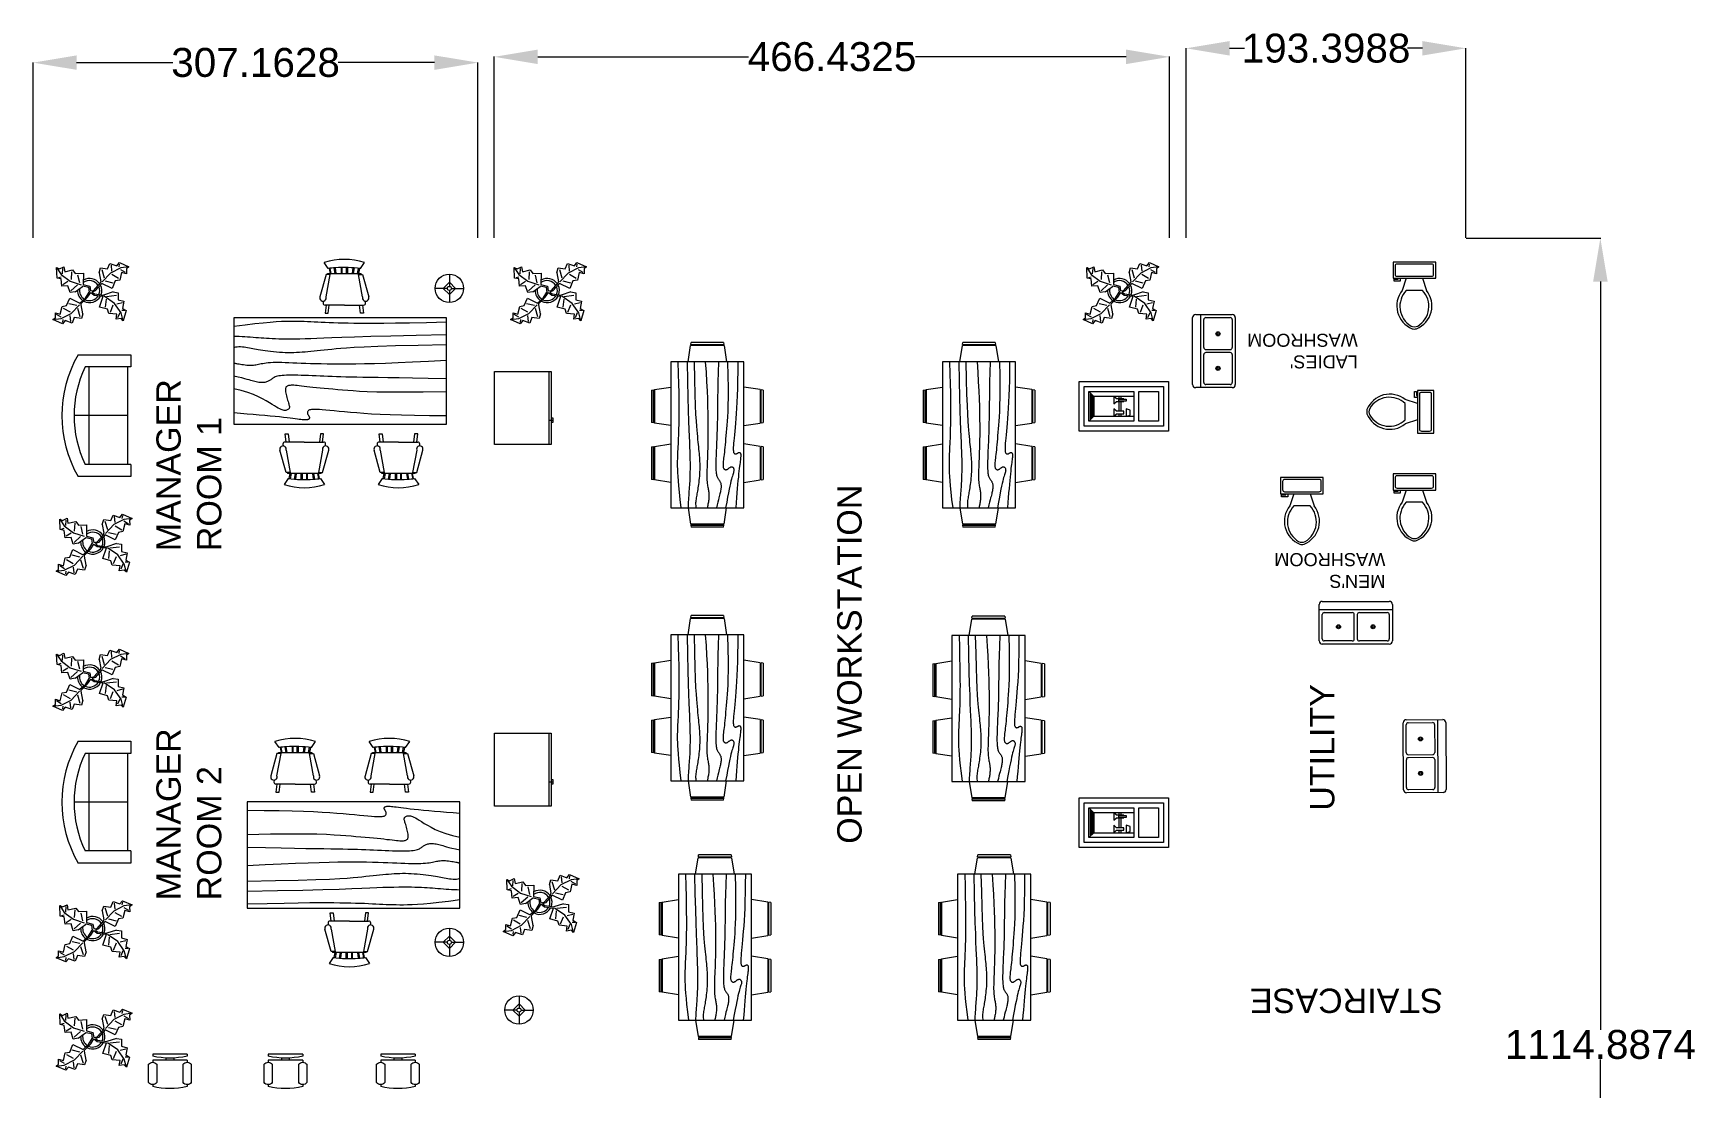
# Model space of a CAD drawing. Header units: inches. Extents: x 491 to 1638, y 41 to 2162.
# Drawn here: x 491 to 1638, y 725 to 1455 of the extents above; entities that cross this region are included whole.
import ezdxf

# ---------------------------------------------------------------- set-up
doc = ezdxf.new("R2010")
doc.units = ezdxf.units.IN
doc.header["$MEASUREMENT"] = 0
doc.layers.add('A', color=90, linetype='Continuous', lineweight=13)
doc.layers.add('Block', color=11, linetype='Continuous')
doc.layers.add('BOM', color=7, linetype='Continuous', plot=False)
doc.styles.get("Standard").update_dxf_attribs({"font": 'arial.ttf'})
doc.dimstyles.get("Standard").update_dxf_attribs({"dimtxt": 0.18, "dimasz": 30, "dimexe": 0.18, "dimexo": 0.0625, "dimgap": 0.09, "dimtad": 0, "dimtih": 1, "dimtoh": 1, "dimdec": 4, "dimzin": 0, "dimdsep": 46, "dimtxsty": 'Standard', "dimcen": 0.09, "dimadec": 0, "dimazin": 2, "dimtfac": 1, "dimtdec": 4, "dimtofl": 0, "dimtmove": 0, "dimatfit": 3, "dimfxl": 1, "dimtolj": 1, "dimtzin": 0, "dimarcsym": 0})

# ---------------------------------------------------------------- blocks, each defined once
blk = doc.blocks.new('Chair - Desk')
at = {"linetype": 'Continuous'}
for p, q in [((-8.5, 0), (-8.5, -1)), ((-8.5, 0), (8.5, 0)), ((8.5, 0), (8.5, -1)), ((-10.5, -5), (-10.5, -14)), ((-8.5, -3), (-8.5, -4)), ((-8.5, -3), (8.5, -3)), ((-6.5, -14), (-6.5, -5)), ((-2, -3), (-2, -1.9355)), ((2, -1.9576), (2, -3)), ((6.5, -5), (6.5, -14)), ((8.5, -3), (8.5, -4)), ((10.5, -14), (10.5, -5)), ((-8.5, -15), (-8.5, -16)), ((8.5, -15), (8.5, -16))]:
    blk.add_line(p, q, dxfattribs=at)
for centre, radius, start, end in [((-8.5, -6.5), 2.5, 36.8699, 143.1301), ((0, 34.625), 36.625, 256.5803, 283.4197), ((8.5, -6.5), 2.5, 36.8699, 143.1301), ((-8.5, -12.5), 2.5, 216.8699, 323.1301), ((0, 19.625), 36.625, 256.5803, 283.4197), ((8.5, -12.5), 2.5, 216.8699, 323.1301)]:
    blk.add_arc(centre, radius, start, end, dxfattribs=at)
blk = doc.blocks.new('Plant - Rubber or Philodendron')
at = {"linetype": 'Continuous'}
for p, q in [((-16.2005, 11.4774), (-13.9899, 8.1064)), ((-16.2005, 11.4774), (-14.8639, 10.7964)), ((-16.0159, 6.3329), (-16.2005, 11.4774)), ((-14.8639, 10.7964), (-12.6195, 11.8975)), ((-13.3174, 8.325), (-13.0735, 11.0065)), ((-12.6195, 11.8975), (-12.1909, 9.4345)), ((-12.1909, 9.4345), (-8.3829, 10.3)), ((-8.8369, 9.409), (-9.0894, 5.6095)), ((-8.3829, 10.3), (-7.0549, 8.501)), ((-7.0549, 8.501), (-3.0284, 8.6941)), ((-3.0284, 8.6941), (-3.0709, 3.1041)), ((4.6914, 8.8812), (5.3859, 11.2828)), ((4.6914, 8.8812), (5.5014, 4.4831)), ((5.3859, 11.2828), (8.8871, 10.7908)), ((5.9878, 10.4842), (7.1971, 6.3869)), ((10.3916, 8.7942), (6.2847, 4.4028)), ((8.8871, 10.7908), (9.9809, 13.4933)), ((9.9809, 13.4933), (13.3837, 12.301)), ((15.3859, 11.3055), (10.3916, 8.7942)), ((10.5828, 12.6946), (10.8893, 9.7953)), ((13.3837, 12.301), (14.68, 13.9039)), ((14.5816, 13.2037), (14.3848, 11.8033)), ((14.68, 13.9039), (19.3848, 11.8146)), ((15.7909, 9.1065), (14.8995, 5.3044)), ((15.2875, 10.6053), (17.5907, 9.2105)), ((19.3848, 11.8146), (15.3859, 11.3055)), ((18.1925, 8.4119), (15.7909, 9.1065)), ((19.3848, 11.8146), (18.1868, 10.9119)), ((18.1868, 10.9119), (18.1925, 8.4119)), ((-14.0069, 5.8704), (-16.0159, 6.3329)), ((-15.3434, 6.5514), (-13.9984, 6.9884)), ((-13.5868, 2.2894), (-14.0069, 5.8704)), ((-13.9899, 8.1064), (-9.5434, 4.7185)), ((-10.6784, 2.491), (-13.5868, 2.2894)), ((-13.1329, 3.1804), (-10.6614, 4.727)), ((-9.5858, -0.8715), (-10.6784, 2.491)), ((-9.5434, 4.7185), (-4.1917, 2.9888)), ((-9.1318, 0.0195), (-5.9793, 2.9025)), ((-7.1228, -0.443), (-3.5248, 2.2131)), ((-4.8529, 4.012), (-5.7184, 7.82)), ((-3.5248, 2.2131), (-3.3011, 2.4355)), ((-3.3011, 2.4355), (-0.5306, 1.7947)), ((-3.0709, 3.1041), (0.0797, 2.3163)), ((-0.5306, 1.7947), (-0.2255, -0.5527)), ((-0.5306, 1.7947), (-0.5306, 1.7947)), ((0.0797, 2.3163), (0.4866, -0.031)), ((0.4866, -0.031), (2.1141, 0.2298)), ((2.1141, 0.2298), (5.4346, 3.9146)), ((6.1032, 3.6844), (2.8262, -0.031)), ((5.4346, 3.9146), (5.5014, 4.4831)), ((11.1089, 1.1958), (6.1032, 3.6844)), ((7.7005, 4.8881), (11.5025, 3.9967)), ((14.2977, 6.1031), (10.9934, 7.9956)), ((12.7005, 4.8994), (11.1089, 1.1958)), ((14.8995, 5.3044), (12.7005, 4.8994)), ((-14.4141, -11.4699), (-13.5228, -7.6679)), ((-13.5228, -7.6679), (-11.3237, -7.2629)), ((-11.3237, -7.2629), (-9.7321, -3.5593)), ((-6.3237, -7.2516), (-10.1257, -6.3602)), ((-9.7321, -3.5593), (-4.7264, -6.0479)), ((-7.1228, -0.443), (-9.5858, -0.8715)), ((-9.0148, -11.1577), (-4.9047, -6.8122)), ((-2.019, -3.6148), (-4.7264, -6.0479)), ((-4.1246, -6.8466), (-4.0579, -6.2781)), ((-3.3146, -11.2447), (-4.1246, -6.8466)), ((-4.0579, -6.2781), (-0.9375, -3.1608)), ((-2.019, -3.6148), (-0.2255, -0.5527)), ((-0.9375, -3.1608), (0.5883, -0.8135)), ((0.5883, -0.8135), (2.2447, -2.0916)), ((2.8262, -0.031), (1.3003, -0.5527)), ((1.3003, -0.5527), (2.4193, -1.4655)), ((2.2447, -2.0916), (6.7108, -2.6626)), ((2.4193, -1.4655), (6.895, -2.1175)), ((4.943, -7.9659), (6.7108, -2.6626)), ((8.8321, -9.0266), (4.943, -7.9659)), ((11.6605, -0.5413), (6.895, -2.1175)), ((12.3677, -6.1981), (7.219, -2.6772)), ((8.125, -4.0768), (7.7715, -7.9659)), ((8.3544, -2.7453), (13.1973, -2.1704)), ((10.2463, -10.4408), (11.6605, -6.9053)), ((11.6605, -0.5413), (14.1354, -0.8948)), ((15.5496, -10.7943), (12.3677, -6.1981)), ((16.2567, -5.8446), (13.4283, -6.5517)), ((14.1354, -0.8948), (14.1354, -4.4304)), ((14.1354, -4.4304), (16.9638, -5.1375)), ((16.9638, -5.1375), (16.2567, -8.673)), ((-18.008, -14.1781), (-16.8101, -13.2754)), ((-18.008, -14.1781), (-14.0091, -13.669)), ((-13.3032, -16.2674), (-18.008, -14.1781)), ((-16.8157, -10.7754), (-14.4141, -11.4699)), ((-16.8101, -13.2754), (-16.8157, -10.7754)), ((-13.9107, -12.9688), (-16.2139, -11.574)), ((-14.0091, -13.669), (-9.0148, -11.1577)), ((-12.0069, -14.6645), (-13.3032, -16.2674)), ((-13.2048, -15.5672), (-13.008, -14.1668)), ((-12.921, -8.4665), (-9.6166, -10.359)), ((-8.6042, -15.8568), (-12.0069, -14.6645)), ((-9.206, -15.0581), (-9.5126, -12.1588)), ((-7.5103, -13.1543), (-8.6042, -15.8568)), ((-4.0092, -13.6463), (-7.5103, -13.1543)), ((-4.611, -12.8477), (-5.8203, -8.7504)), ((-3.3146, -11.2447), (-4.0092, -13.6463)), ((9.5392, -11.1479), (8.8321, -9.0266)), ((13.4283, -11.5015), (9.5392, -11.1479)), ((13.0748, -13.9763), (13.4283, -11.5015)), ((15.5496, -13.6228), (13.0748, -13.9763)), ((14.8425, -10.7943), (13.7819, -13.2692)), ((16.6103, -14.6834), (15.5496, -10.7943)), ((16.6103, -14.6834), (15.5496, -13.6228)), ((17.3174, -9.7337), (15.9032, -9.7337)), ((16.2567, -8.673), (18.0245, -9.7337)), ((18.0245, -9.7337), (16.6103, -14.6834))]:
    blk.add_line(p, q, dxfattribs=at)
for centre, radius, start, end in [((0.0308, 0.1664), 6, 178.6147, 235.1169), ((0.0308, 0.1664), 5, 168.1647, 238.6725), ((0, 0), 6.1275, 34.37569, 120.1028), ((-0.0601, -0.2075), 5.2461, 33.82192, 124.9414), ((-0.2664, 0.1682), 5.2775, 338.4094, 20.03007), ((-0.098, 0.1364), 6.1288, 341.2017, 26.09184), ((-0.0234, 0.3825), 6.1492, 242.5812, 331.2714), ((-0.1102, 0.4886), 5.2883, 247.3711, 327.472)]:
    blk.add_arc(centre, radius, start, end, dxfattribs=at)
blk = doc.blocks.new('Lamp - Table')
at = {"linetype": 'Continuous'}
for p, q in [((-1, 0), (-7, 0)), ((0, 3), (-3, 0)), ((-3, 0), (0, -3)), ((0, 7), (0, 1)), ((3, 0), (0, 3)), ((0, -3), (3, 0)), ((1, 0), (7, 0)), ((0, -1), (0, -7))]:
    blk.add_line(p, q, dxfattribs=at)
for radius in [7, 1]:
    blk.add_circle((0, 0), radius, dxfattribs=at)
blk = doc.blocks.new('Table - Rectangular Woodgrain 60 x 30 in.')
at = {"linetype": 'Continuous'}
for p, q in [((0, 0), (0, -30)), ((60, 0), (0, 0)), ((60, -30), (60, 0)), ((0, -30), (60, -30))]:
    blk.add_line(p, q, dxfattribs=at)
for points in [[(0, -2.4), (4.8155, -2.418), (9.0302, -2.4688), (12.709, -2.5477), (15.9167, -2.65), (18.7181, -2.7711), (21.1781, -2.9063), (23.3616, -3.0508), (25.3333, -3.2), (27.1477, -3.3495), (28.8172, -3.4958), (30.3437, -3.636), (31.7291, -3.7667), (32.9756, -3.8849), (34.0849, -3.9875), (35.059, -4.0714), (35.9, -4.1334), (36.6114, -4.1711), (37.2041, -4.1854), (37.6906, -4.1779), (38.0833, -4.15), (38.3948, -4.1034), (38.6375, -4.0396), (38.8239, -3.9602), (38.9666, -3.8667), (39.0764, -3.7608), (39.1573, -3.6448), (39.2116, -3.521), (39.2416, -3.3917), (39.2498, -3.2593), (39.2385, -3.1261), (39.21, -2.9944), (39.1666, -2.8667), (39.111, -2.7447), (39.0468, -2.6281), (38.978, -2.5163), (38.9083, -2.4083), (38.8418, -2.3035), (38.7823, -2.201), (38.7337, -2.1001), (38.7, -2), (38.6844, -1.9003), (38.6875, -1.8021), (38.7094, -1.707), (38.75, -1.6167), (38.8094, -1.5326), (38.8875, -1.4563), (38.9844, -1.3893), (39.1, -1.3333), (39.2351, -1.2896), (39.3937, -1.2583), (39.5804, -1.2396), (39.8, -1.2333), (40.057, -1.2396), (40.3562, -1.2583), (40.7023, -1.2896), (41.1, -1.3333), (41.5547, -1.3895), (42.0755, -1.4573), (42.6721, -1.5361), (43.3542, -1.625), (44.1316, -1.7233), (45.014, -1.8302), (46.0114, -1.9449), (47.1333, -2.0667), (48.3862, -2.1947), (49.7625, -2.3281), (51.2513, -2.4663), (52.8416, -2.6083), (54.5226, -2.7535), (56.2833, -2.9011), (58.1127, -3.0501), (60, -3.2)], [(0, -9.2), (6.5759, -9.0858), (11.9385, -9.0365), (16.2527, -9.0418), (19.6833, -9.0917), (22.3952, -9.1759), (24.5531, -9.2844), (26.322, -9.4069), (27.8666, -9.5333), (29.3241, -9.6553), (30.7203, -9.7719), (32.0532, -9.8837), (33.3208, -9.9917), (34.5213, -10.0965), (35.6526, -10.199), (36.7128, -10.2999), (37.7, -10.4), (38.6129, -10.4996), (39.4531, -10.5969), (40.223, -10.6895), (40.925, -10.775), (41.5613, -10.8512), (42.1344, -10.9156), (42.6465, -10.966), (43.1, -11), (43.4976, -11.0158), (43.8437, -11.0136), (44.143, -10.9942), (44.4, -10.9583), (44.6195, -10.9069), (44.8062, -10.8406), (44.9648, -10.7603), (45.1, -10.6667), (45.2155, -10.5598), (45.3114, -10.4365), (45.3871, -10.2929), (45.4416, -10.125), (45.4743, -9.929), (45.4844, -9.7011), (45.4709, -9.4371), (45.4333, -9.1333), (45.3716, -8.7883), (45.2896, -8.4104), (45.1919, -8.0107), (45.0833, -7.6), (44.9685, -7.1893), (44.8521, -6.7896), (44.7388, -6.4117), (44.6333, -6.0667), (44.54, -5.7628), (44.4614, -5.4979), (44.4001, -5.2675), (44.3583, -5.0667), (44.3384, -4.8909), (44.3427, -4.7354), (44.3736, -4.5956), (44.4333, -4.4667), (44.5236, -4.3453), (44.6427, -4.2333), (44.7884, -4.1339), (44.9583, -4.05), (45.1501, -3.9849), (45.3614, -3.9417), (45.59, -3.9234), (45.8333, -3.9333), (46.0915, -3.9749), (46.3734, -4.0531), (46.6906, -4.1736), (47.0542, -4.3417), (47.4756, -4.5629), (47.9661, -4.8427), (48.5372, -5.1866), (49.2, -5.6), (49.9676, -6.0844), (50.8594, -6.625), (51.8965, -7.2031), (53.1, -7.8), (54.491, -8.3969), (56.0906, -8.975), (57.9199, -9.5156), (60, -10)], [(0, -12.8), (5.1847, -12.9322), (9.6213, -13.0323), (13.3963, -13.1059), (16.5958, -13.1583), (19.3063, -13.1952), (21.614, -13.2219), (23.6054, -13.2439), (25.3666, -13.2667), (26.9728, -13.2947), (28.4531, -13.3281), (29.8256, -13.3663), (31.1083, -13.4083), (32.3191, -13.4535), (33.476, -13.501), (34.597, -13.5501), (35.7, -13.6), (36.7984, -13.6497), (37.8875, -13.6979), (38.9578, -13.743), (40, -13.7833), (41.0047, -13.8174), (41.9625, -13.8438), (42.864, -13.8607), (43.7, -13.8667), (44.4631, -13.8604), (45.1552, -13.8417), (45.7801, -13.8104), (46.3416, -13.7667), (46.8439, -13.7104), (47.2906, -13.6417), (47.6858, -13.5604), (48.0333, -13.4667), (48.3375, -13.3608), (48.6042, -13.2448), (48.8396, -13.121), (49.05, -12.9917), (49.2417, -12.8593), (49.4208, -12.7261), (49.5937, -12.5944), (49.7667, -12.4667), (49.9452, -12.3451), (50.1323, -12.2313), (50.3303, -12.1268), (50.5416, -12.0333), (50.7686, -11.9524), (51.0135, -11.8854), (51.2788, -11.8341), (51.5666, -11.8), (51.8785, -11.7843), (52.2116, -11.7865), (52.562, -11.8059), (52.926, -11.8417), (53.2998, -11.8931), (53.6795, -11.9594), (54.0614, -12.0397), (54.4416, -12.1333), (54.8223, -12.2401), (55.2293, -12.3625), (55.6942, -12.5037), (56.2489, -12.6667), (56.9251, -12.8547), (57.7545, -13.0708), (58.7689, -13.3182), (60, -13.6)], [(0, -18), (5.124, -17.7273), (9.6609, -17.5057), (13.6705, -17.3303), (17.2125, -17.1958), (20.3467, -17.0973), (23.1328, -17.0297), (25.6307, -16.9878), (27.9, -16.9667), (29.9928, -16.9617), (31.9302, -16.9703), (33.7254, -16.9907), (35.3917, -17.0208), (36.9423, -17.0588), (38.3906, -17.1026), (39.7499, -17.1503), (41.0333, -17.2), (42.2519, -17.2496), (43.4073, -17.2969), (44.4986, -17.3395), (45.525, -17.375), (46.4858, -17.4012), (47.3802, -17.4156), (48.2074, -17.416), (48.9667, -17.4), (49.6583, -17.3662), (50.2872, -17.3167), (50.8595, -17.2547), (51.3812, -17.1833), (51.8584, -17.1057), (52.2971, -17.025), (52.7034, -16.9443), (53.0833, -16.8667), (53.443, -16.7951), (53.789, -16.7313), (54.128, -16.6768), (54.4666, -16.6334), (54.8115, -16.6024), (55.1693, -16.5854), (55.5465, -16.5841), (55.95, -16.6), (56.3828, -16.6337), (56.8346, -16.6823), (57.2915, -16.7418), (57.7396, -16.8084), (58.165, -16.878), (58.5539, -16.9469), (58.8924, -17.0111), (59.1666, -17.0667), (59.3679, -17.1107), (59.5078, -17.1438), (59.6032, -17.1675), (59.6708, -17.1833), (59.7275, -17.193), (59.7901, -17.1979), (59.8753, -17.1998), (60, -17.2)], [(0, -22.4), (8.0098, -22.2501), (14.4094, -22.1011), (19.4168, -21.9535), (23.25, -21.8083), (26.1269, -21.6663), (28.2656, -21.5281), (29.884, -21.3947), (31.2, -21.2667), (32.3967, -21.1448), (33.5172, -21.0292), (34.5697, -20.9198), (35.5625, -20.8167), (36.5037, -20.7198), (37.4015, -20.6292), (38.2642, -20.5448), (39.1, -20.4667), (39.9164, -20.3951), (40.7187, -20.3313), (41.5117, -20.2768), (42.3, -20.2333), (43.0883, -20.2024), (43.8812, -20.1854), (44.6836, -20.1841), (45.5, -20.2), (46.3328, -20.234), (47.1747, -20.2844), (48.0163, -20.3488), (48.8479, -20.425), (49.66, -20.5106), (50.4429, -20.6031), (51.1872, -20.7004), (51.8833, -20.8), (52.5246, -20.8999), (53.1166, -20.9995), (53.6681, -21.0983), (54.1875, -21.1958), (54.6834, -21.2919), (55.1646, -21.3859), (55.6394, -21.4777), (56.1167, -21.5667), (56.6028, -21.6515), (57.0961, -21.7266), (57.5929, -21.7852), (58.0896, -21.8208), (58.5823, -21.8268), (59.0674, -21.7964), (59.5412, -21.723), (60, -21.6)], [(0, -25.2), (8.6355, -25.0504), (15.7026, -24.9031), (21.4049, -24.7606), (25.9458, -24.625), (29.529, -24.4988), (32.3578, -24.3844), (34.6359, -24.284), (36.5667, -24.2), (38.3213, -24.1341), (39.9417, -24.0854), (41.437, -24.0523), (42.8167, -24.0333), (44.0901, -24.0268), (45.2667, -24.0313), (46.3557, -24.0451), (47.3667, -24.0667), (48.309, -24.0947), (49.1928, -24.1287), (50.0284, -24.168), (50.826, -24.2125), (51.5959, -24.2617), (52.3483, -24.3151), (53.0935, -24.3725), (53.8417, -24.4334), (54.6009, -24.497), (55.3699, -24.561), (56.1454, -24.6226), (56.9239, -24.6792), (57.7021, -24.7279), (58.4764, -24.7662), (59.2435, -24.7911), (60, -24.8)], [(0, -28.8), (5.6867, -28.6681), (10.45, -28.5698), (14.407, -28.5012), (17.675, -28.4584), (20.3711, -28.4374), (22.6125, -28.4344), (24.5164, -28.4455), (26.2, -28.4667), (27.762, -28.4947), (29.2276, -28.5281), (30.6033, -28.5663), (31.8958, -28.6084), (33.1118, -28.6535), (34.2578, -28.7011), (35.3405, -28.7501), (36.3666, -28.8), (37.3443, -28.8497), (38.288, -28.8974), (39.2137, -28.9412), (40.1375, -28.9792), (41.0753, -29.0093), (42.0432, -29.0297), (43.0572, -29.0384), (44.1333, -29.0333), (45.2936, -29.0114), (46.5843, -28.9641), (48.0579, -28.8816), (49.7666, -28.7542), (51.7629, -28.5721), (54.0989, -28.3255), (56.8272, -28.0048), (60, -27.6)]]:
    blk.add_lwpolyline(points, dxfattribs=at)
blk = doc.blocks.new('Sofa - Roundback Loveseat 5 ft.')
at = {"linetype": 'Continuous'}
for p, q in [((0, -32.44198), (0, -5.99998)), ((-24, -33.99998), (-24, -11.46958)), ((-23.9998, -13.38178), (23.99986, -13.38178)), ((24.00004, -33.99998), (24.00004, -11.46958)), ((-24, -32.44198), (24.00004, -32.44198))]:
    blk.add_line(p, q, dxfattribs=at)
for points in [[(-24, -33.99998), (-30, -33.99998), (-30, -7.99998)], [(30.00004, -7.99998), (30.00004, -33.99998), (24.00004, -33.99998)]]:
    blk.add_lwpolyline(points, dxfattribs=at)
for centre, radius, start, end in [((0, -60.24998), 60.24998, 60.13715, 119.8628), ((0, -61.38438), 55.38444, 64.32083, 115.6792)]:
    blk.add_arc(centre, radius, start, end, dxfattribs=at)
blk = doc.blocks.new('Chair - Rocking')
at = {"linetype": 'Continuous'}
for p, q in [((-9, -7.5), (-12, -18.49999)), ((-8, -4.5), (-10, -1.5)), ((-7, -7.5), (-9, -7.5)), ((-9, -18.49999), (-7, -7.5)), ((-8.23428, -6.99939), (-8.3093, -7.47958)), ((-8.23041, -7), (8.23915, -7)), ((-7.5, -4.5), (-7, -7)), ((-6.5, -7), (-7.02225, -4.43)), ((-4.5, -7), (-4.96674, -4.19951)), ((-4, -7), (-4.40532, -4.16272)), ((-1.5, -4.05012), (-1.5, -7)), ((-1, -7), (-1, -4.05012)), ((1, -7), (1, -4.04655)), ((1.5, -4.05012), (1.5, -7)), ((4, -7), (4.40187, -4.18694)), ((4.5, -7), (4.96761, -4.19437)), ((6.5, -7), (7, -4.4057)), ((7.5, -4.5), (7, -7)), ((7, -7.5), (9, -7.5)), ((9, -18.49999), (7, -7.5)), ((8, -4.5), (10, -1.5)), ((8.31071, -7.48854), (8.23449, -7.00073)), ((9, -7.5), (12, -18.49999)), ((-10.36644, -20.64523), (-10.5, -21.49999)), ((-9, -22.49999), (-9.5, -26.49999)), ((0, -22.49999), (-9.5, -22.49999)), ((-8, -26.49999), (-7.5, -22.49999)), ((0, -22.49999), (9.5, -22.49999)), ((8, -26.49999), (7.5, -22.49999)), ((9, -22.49999), (9.5, -26.49999)), ((10.5, -21.49999), (10.3575, -20.58798)), ((-9.5, -26.49999), (-8, -26.49999)), ((9.5, -26.49999), (8, -26.49999))]:
    blk.add_line(p, q, dxfattribs=at)
for centre, radius, start, end in [((0, -34.08333), 34.08333, 72.93847, 107.0615), ((0, -68.25004), 64.25, 93.92211, 97.15267), ((0, -68.25004), 64.25, 82.84733, 93.92211), ((-10.5, -18.99999), 1.58114, 161.5651, 18.43495), ((-9.5, -21.49999), 1, 180, 270), ((10.5, -18.99999), 1.58114, 161.5651, 18.43495), ((9.5, -21.49999), 1, 270, 0)]:
    blk.add_arc(centre, radius, start, end, dxfattribs=at)
blk = doc.blocks.new('Dining Set - 36 x 72 in.')
at = {"linetype": 'Continuous'}
for p, q in [((-22.2343, 26.00059), (-23.4847, 17.99762)), ((-22.2304, 26), (-5.7608, 26)), ((-22, 27.5), (-22.1562, 26.50042)), ((-5.8416, 26.5), (-22.1534, 26.5)), ((-22, 27.5), (-6, 27.5)), ((-5.8437, 26.49966), (-6, 27.5)), ((-4.5152, 17.99762), (-5.7655, 25.99926)), ((5.7657, 26.00059), (4.5153, 17.99762)), ((5.7696, 26), (22.2392, 26)), ((6, 27.5), (5.8438, 26.50042)), ((22.1584, 26.5), (5.8466, 26.5)), ((6, 27.5), (22, 27.5)), ((22.1563, 26.49966), (22, 27.5)), ((23.4848, 17.99762), (22.2345, 25.99926)), ((36, 18), (-36, 18)), ((-36, 18), (-36, -18)), ((36, -18), (36, 18)), ((-44.0006, 8.23428), (-35.9976, 9.48474)), ((-44, 8.23041), (-44, -8.23915)), ((44.0006, 8.23428), (35.9976, 9.48474)), ((44, 8.23041), (44, -8.23915)), ((-45.5, 8), (-44.5004, 8.15617)), ((-45.5, 8), (-45.5, -8)), ((-44.5, -8.15843), (-44.5, 8.15338)), ((44.5, -8.15843), (44.5, 8.15338)), ((45.5, 8), (44.5005, 8.15617)), ((45.5, 8), (45.5, -8)), ((-44.4997, -8.15631), (-45.5, -8)), ((44.4997, -8.15631), (45.5, -8)), ((-35.9976, -9.48476), (-43.9993, -8.2345)), ((35.9976, -9.48476), (43.9993, -8.2345)), ((-36, -18), (36, -18)), ((-22.2343, -26.0006), (-23.4847, -17.99762)), ((-4.5152, -17.99762), (-5.7655, -25.99928)), ((5.7657, -26.0006), (4.5153, -17.99762)), ((23.4848, -17.99762), (22.2345, -25.99928)), ((-22.2304, -26), (-5.7608, -26)), ((-22, -27.5), (-22.1562, -26.50044)), ((-5.8416, -26.5), (-22.1534, -26.5)), ((-22, -27.5), (-6, -27.5)), ((-5.8437, -26.49967), (-6, -27.5)), ((5.7696, -26), (22.2392, -26)), ((6, -27.5), (5.8438, -26.50044)), ((22.1584, -26.5), (5.8466, -26.5)), ((6, -27.5), (22, -27.5)), ((22.1563, -26.49967), (22, -27.5))]:
    blk.add_line(p, q, dxfattribs=at)
for points in [[(-36, 15), (-31.1772, 14.97754), (-26.8079, 14.91406), (-22.8538, 14.81543), (-19.276, 14.6875), (-16.0362, 14.53613), (-13.0957, 14.36718), (-10.4159, 14.18652), (-7.9583, 14), (-5.6904, 13.81315), (-3.6035, 13.63021), (-1.6954, 13.45508), (0.0365, 13.29166), (1.5945, 13.14388), (2.9811, 13.01562), (4.1988, 12.9108), (5.25, 12.83333), (6.1393, 12.78613), (6.8802, 12.76823), (7.4883, 12.77767), (7.9792, 12.8125), (8.3685, 12.87077), (8.6719, 12.95052), (8.9049, 13.0498), (9.0833, 13.16666), (9.2205, 13.29899), (9.3216, 13.44401), (9.3895, 13.59879), (9.4271, 13.76041), (9.4373, 13.92594), (9.4232, 14.09245), (9.3875, 14.257), (9.3333, 14.41666), (9.2638, 14.56917), (9.1836, 14.71484), (9.0975, 14.85465), (9.0104, 14.98958), (8.9272, 15.1206), (8.8529, 15.2487), (8.7922, 15.37483), (8.75, 15.5), (8.7305, 15.62467), (8.7344, 15.74739), (8.7617, 15.86621), (8.8125, 15.97916), (8.8867, 16.08431), (8.9844, 16.17968), (9.1055, 16.26334), (9.25, 16.33333), (9.4189, 16.38802), (9.6172, 16.42708), (9.8506, 16.45052), (10.125, 16.45833), (10.4463, 16.45052), (10.8203, 16.42708), (11.2529, 16.38802), (11.75, 16.33333), (12.3184, 16.26318), (12.9694, 16.17838), (13.7151, 16.07991), (14.5677, 15.96875), (15.5395, 15.84586), (16.6426, 15.71224), (17.8893, 15.56884), (19.2917, 15.41666), (20.859, 15.25667), (22.5879, 15.08984), (24.4721, 14.91715), (26.5052, 14.73958), (28.6809, 14.5581), (30.9929, 14.3737), (33.4347, 14.18733), (36, 14)], [(-36, 10), (-28.9766, 10.14274), (-23.1725, 10.20442), (-18.4241, 10.19775), (-14.5677, 10.13541), (-11.4399, 10.03011), (-8.877, 9.89453), (-6.7154, 9.74137), (-4.7917, 9.58333), (-2.9698, 9.43082), (-1.2246, 9.28515), (0.4415, 9.14534), (2.026, 9.01041), (3.5266, 8.87939), (4.9408, 8.7513), (6.266, 8.62516), (7.5, 8.5), (8.6411, 8.37549), (9.6914, 8.2539), (10.6538, 8.13818), (11.5312, 8.03125), (12.3267, 7.93603), (13.043, 7.85547), (13.6831, 7.79248), (14.25, 7.75), (14.7471, 7.7303), (15.1797, 7.73307), (15.5537, 7.75732), (15.875, 7.80208), (16.1494, 7.86637), (16.3828, 7.94922), (16.5811, 8.04964), (16.75, 8.16666), (16.8944, 8.29915), (17.0143, 8.44531), (17.1089, 8.60319), (17.1771, 8.77083), (17.218, 8.94629), (17.2305, 9.1276), (17.2137, 9.31282), (17.1667, 9.5), (17.0895, 9.6875), (16.987, 9.875), (16.8649, 10.0625), (16.7292, 10.25), (16.5856, 10.4375), (16.4401, 10.625), (16.2985, 10.8125), (16.1667, 11), (16.05, 11.18733), (15.9518, 11.3737), (15.8752, 11.5581), (15.8229, 11.73958), (15.798, 11.91715), (15.8034, 12.08984), (15.842, 12.25667), (15.9167, 12.41666), (16.0295, 12.56836), (16.1784, 12.70833), (16.3605, 12.83268), (16.5729, 12.9375), (16.8127, 13.01888), (17.0768, 13.07291), (17.3625, 13.0957), (17.6667, 13.08333), (17.9894, 13.03312), (18.3418, 12.94726), (18.7382, 12.82918), (19.1927, 12.68229), (19.7195, 12.51001), (20.3327, 12.31575), (21.0465, 12.10294), (21.875, 11.875), (22.8357, 11.63354), (23.959, 11.37304), (25.2786, 11.08618), (26.8282, 10.76562), (28.6414, 10.40405), (30.752, 9.99414), (33.1936, 9.52856), (36, 9)], [(-36, 5.5), (-30.7157, 5.3348), (-26.069, 5.20963), (-21.9946, 5.11767), (-18.4271, 5.05208), (-15.3009, 5.00602), (-12.5508, 4.97265), (-10.1112, 4.94515), (-7.9167, 4.91666), (-5.909, 4.88167), (-4.0586, 4.83984), (-2.3429, 4.79215), (-0.7396, 4.73958), (0.7739, 4.6831), (2.22, 4.6237), (3.6213, 4.56233), (5, 4.5), (6.373, 4.43782), (7.7344, 4.3776), (9.0723, 4.32129), (10.375, 4.27083), (11.6309, 4.22819), (12.8281, 4.19531), (13.9551, 4.17415), (15, 4.16666), (15.954, 4.17448), (16.819, 4.19791), (17.6001, 4.23698), (18.3021, 4.29166), (18.9299, 4.36198), (19.4883, 4.44791), (19.9823, 4.54948), (20.4167, 4.66666), (20.7969, 4.79899), (21.1302, 4.94401), (21.4245, 5.09879), (21.6875, 5.26041), (21.9271, 5.42594), (22.1511, 5.59245), (22.3672, 5.757), (22.5834, 5.91666), (22.8065, 6.06868), (23.0404, 6.21093), (23.2879, 6.34147), (23.5521, 6.45833), (23.8358, 6.55957), (24.142, 6.64323), (24.4735, 6.70735), (24.8334, 6.75), (25.2235, 6.76969), (25.642, 6.76692), (26.0858, 6.74267), (26.5521, 6.69791), (27.0379, 6.63362), (27.5404, 6.55078), (28.0565, 6.45036), (28.5834, 6.33333), (29.1242, 6.19987), (29.7071, 6.04687), (30.3661, 5.87044), (31.1354, 5.66666), (32.0493, 5.43164), (33.142, 5.16146), (34.4475, 4.85221), (36, 4.5)], [(-36, -1), (-30.7915, -0.6591), (-26.0195, -0.38216), (-21.6519, -0.16284), (-17.6563, 0.00521), (-14.0005, 0.12833), (-10.6523, 0.21289), (-7.5796, 0.26522), (-4.75, 0.29166), (-2.134, 0.29793), (0.2878, 0.28711), (2.5317, 0.26163), (4.6146, 0.22396), (6.5529, 0.17651), (8.3633, 0.12174), (10.0623, 0.06209), (11.6667, 0), (13.1899, -0.06201), (14.6341, -0.1211), (15.9982, -0.17432), (17.2813, -0.21875), (18.4823, -0.25147), (19.6003, -0.26953), (20.6343, -0.27002), (21.5834, -0.25), (22.4481, -0.20768), (23.2357, -0.14584), (23.9549, -0.06836), (24.6146, 0.02083), (25.2235, 0.11784), (25.7904, 0.21875), (26.3241, 0.31966), (26.8334, 0.41666), (27.3265, 0.50618), (27.8099, 0.58593), (28.2894, 0.65397), (28.7709, 0.70833), (29.2601, 0.74707), (29.763, 0.76823), (30.2855, 0.76985), (30.8334, 0.75), (31.4088, 0.70784), (31.9994, 0.64713), (32.589, 0.57275), (33.1615, 0.48958), (33.7008, 0.4025), (34.1908, 0.3164), (34.6153, 0.23616), (34.9584, 0.16666), (35.2099, 0.11165), (35.3848, 0.07031), (35.504, 0.04069), (35.5886, 0.02083), (35.6594, 0.00879), (35.7377, 0.0026), (35.8442, 0.00032), (36, 0)], [(-36, -6.5), (-27.1843, -6.31267), (-20.084, -6.1263), (-14.469, -5.9419), (-10.1094, -5.76042), (-6.7752, -5.58285), (-4.2363, -5.41016), (-2.2629, -5.24333), (-0.625, -5.08334), (0.8708, -4.93099), (2.2715, -4.78646), (3.5872, -4.64974), (4.8281, -4.52084), (6.0046, -4.39974), (7.127, -4.28646), (8.2053, -4.18099), (9.25, -4.08334), (10.2705, -3.99382), (11.2734, -3.91407), (12.2647, -3.84603), (13.25, -3.79167), (14.2354, -3.75293), (15.2266, -3.73177), (16.2295, -3.73015), (17.25, -3.75), (18.2912, -3.79248), (19.3451, -3.85547), (20.4009, -3.93604), (21.4479, -4.03125), (22.4754, -4.13819), (23.4727, -4.25391), (24.4289, -4.37549), (25.3334, -4.5), (26.1785, -4.62492), (26.9694, -4.74935), (27.7145, -4.87281), (28.4219, -4.99479), (29.1, -5.11483), (29.7572, -5.23242), (30.4016, -5.34709), (31.0417, -5.45834), (31.6837, -5.56437), (32.3262, -5.65821), (32.9658, -5.73153), (33.599, -5.77604), (34.2224, -5.78345), (34.8327, -5.74545), (35.4264, -5.65373), (36, -5.5)], [(-36, -10), (-26.4022, -9.81299), (-18.4675, -9.62891), (-11.9839, -9.45069), (-6.7396, -9.28125), (-2.5226, -9.12354), (0.8789, -8.98047), (3.6769, -8.85498), (6.0833, -8.75), (8.2767, -8.66765), (10.3021, -8.60677), (12.1712, -8.56543), (13.8958, -8.54167), (15.4876, -8.53353), (16.9583, -8.53907), (18.3197, -8.55632), (19.5834, -8.58334), (20.7616, -8.61841), (21.8685, -8.66081), (22.9188, -8.71004), (23.9271, -8.76563), (24.9081, -8.82707), (25.8763, -8.89388), (26.8465, -8.96558), (27.8334, -9.04167), (28.8474, -9.12118), (29.8828, -9.20117), (30.93, -9.27824), (31.9792, -9.34896), (33.0205, -9.40991), (34.0443, -9.45768), (35.0407, -9.48885), (36, -9.5)], [(-36, -14.5), (-30.0881, -14.33513), (-25.0332, -14.21224), (-20.7312, -14.12647), (-17.0781, -14.07292), (-13.97, -14.04671), (-11.3027, -14.04297), (-8.9724, -14.05681), (-6.875, -14.08334), (-4.9224, -14.11833), (-3.0905, -14.16016), (-1.3709, -14.20785), (0.2448, -14.26042), (1.7647, -14.3169), (3.1973, -14.3763), (4.5507, -14.43767), (5.8333, -14.5), (7.0554, -14.5621), (8.235, -14.62175), (9.3922, -14.67652), (10.5469, -14.72396), (11.7192, -14.76164), (12.929, -14.78711), (14.1965, -14.79794), (15.5417, -14.79167), (16.9933, -14.76424), (18.6152, -14.70508), (20.4804, -14.60197), (22.6615, -14.44271), (25.2312, -14.21509), (28.2624, -13.9069), (31.8277, -13.50594), (36, -13)]]:
    blk.add_lwpolyline(points, dxfattribs=at)
blk = doc.blocks.new('Refrigerator-2 door - 36 in top')
for p, q in [((0, -26.999999), (36, -26.999999)), ((11, -27.999999), (11, -28.999999)), ((11, -28.999999), (13, -28.999999)), ((12, -26.999999), (12, -28.999999)), ((13, -28.999999), (13, -27.999999))]:
    blk.add_line(p, q)
blk.add_lwpolyline([(0, -27.999999), (0, 0), (36, 0), (36, -27.999999)], close=True)
blk = doc.blocks.new('Sink-double - 36 in top')
for p, q in [((-18, -4), (18, -4)), ((-0.75, -18.5), (-0.75, -6.5)), ((0.75, -6.5), (0.75, -18.5))]:
    blk.add_line(p, q)
for points in [[(-16.5, 0), (16.5, 0)], [(-18, -19.5), (-18, -1.5)], [(-16.5, -18.5), (-16.5, -6.5)], [(-15.5, -5.5), (-1.75, -5.5)], [(1.75, -5.5), (15.5, -5.5)], [(16.5, -6.5), (16.5, -18.5)], [(18, -1.5), (18, -19.5)], [(16.5, -21), (-16.5, -21)], [(-1.75, -19.5), (-15.5, -19.5)], [(15.5, -19.5), (1.75, -19.5)]]:
    blk.add_lwpolyline(points)
for centre, radius in [((-8.5, -12.5), 1), ((-8.5, -12.5), 0.5), ((8.5, -12.5), 1), ((8.5, -12.5), 0.5)]:
    blk.add_circle(centre, radius)
for centre, radius, start, end in [((-16.5, -1.5), 1.5, 90, 180), ((16.5, -1.5), 1.5, 0, 90), ((-15.5, -6.5), 1, 90, 180), ((-1.75, -6.5), 1, 0, 90), ((1.75, -6.5), 1, 90, 180), ((15.5, -6.5), 1, 0, 90), ((-16.5, -19.5), 1.5, 180, 270), ((-15.5, -18.5), 1, 180, 270), ((-1.75, -18.5), 1, 270, 0), ((1.75, -18.5), 1, 180, 270), ((15.5, -18.5), 1, 270, 0), ((16.5, -19.5), 1.5, 270, 0)]:
    blk.add_arc(centre, radius, start, end)
blk = doc.blocks.new('Ice and Water')
for p, q in [((3, 11), (3, 3)), ((5.75, 10.25), (5.5, 9.5)), ((6.75, 10.25), (5.75, 10.25)), ((7, 9.5), (6.75, 10.25)), ((7, 3), (7, 11)), ((3.5, 8.5), (3, 8.5)), ((3, 8), (3.5, 8)), ((3.5, 7.5), (3, 7)), ((3, 7), (4.5, 7)), ((3.5636, 9), (3.5, 9)), ((3.5, 9), (3.5, 7.5)), ((4, 9), (3.9416, 9)), ((4, 7.5), (4, 9)), ((6, 8.5), (4, 8.5)), ((4, 8), (6, 8)), ((4.5, 7), (4, 7.5)), ((5.5, 9.5), (7, 9.5)), ((6, 7.5), (5.5, 7)), ((5.5, 7), (7, 7)), ((6.5, 9), (6, 9)), ((6, 9), (6, 7.5)), ((6.5, 7.5), (6.5, 9)), ((7, 8.5), (6.5, 8.5)), ((6.5, 8), (7, 8)), ((7, 7), (6.5, 7.5)), ((2, 2), (3, 3)), ((3, 2.75), (2.5, 2.25)), ((2.5, 2.25), (7.5, 2.25)), ((2.5095, 2.26), (7.4908, 2.26)), ((2.5199, 2.27), (7.4812, 2.27)), ((2.5293, 2.28), (7.4705, 2.28)), ((2.5407, 2.29), (7.4609, 2.29)), ((2.5501, 2.3), (7.4524, 2.3)), ((2.5615, 2.31), (7.4417, 2.31)), ((2.5698, 2.32), (7.4311, 2.32)), ((2.5813, 2.33), (7.4215, 2.33)), ((2.5896, 2.34), (7.4119, 2.34)), ((2.6011, 2.35), (7.4002, 2.35)), ((2.6094, 2.36), (7.3916, 2.36)), ((2.6219, 2.37), (7.381, 2.37)), ((2.6302, 2.38), (7.3703, 2.38)), ((2.6406, 2.39), (7.3607, 2.39)), ((2.65, 2.4), (7.3501, 2.4)), ((2.6604, 2.41), (7.3405, 2.41)), ((2.6708, 2.42), (7.3309, 2.42)), ((2.6812, 2.43), (7.3213, 2.43)), ((2.6895, 2.44), (7.3095, 2.44)), ((2.7009, 2.45), (7.2999, 2.45)), ((2.7114, 2.46), (7.2914, 2.46)), ((2.7218, 2.47), (7.2797, 2.47)), ((2.7301, 2.48), (7.2701, 2.48)), ((2.7426, 2.49), (7.2605, 2.49)), ((2.7509, 2.5), (7.2509, 2.5)), ((2.7623, 2.51), (7.2413, 2.51)), ((2.7707, 2.52), (7.2296, 2.52)), ((2.7821, 2.53), (7.221, 2.53)), ((2.7904, 2.54), (7.2104, 2.54)), ((2.8019, 2.55), (7.1997, 2.55)), ((2.8112, 2.56), (7.1901, 2.56)), ((2.8227, 2.57), (7.1805, 2.57)), ((2.8321, 2.58), (7.1699, 2.58)), ((2.8425, 2.59), (7.1603, 2.59)), ((2.8518, 2.6), (7.1498, 2.6)), ((2.8604, 2.61), (7.1399, 2.61)), ((2.8701, 2.62), (7.13, 2.62)), ((2.8797, 2.63), (7.1202, 2.63)), ((2.8915, 2.64), (7.1098, 2.64)), ((2.9001, 2.65), (7.1004, 2.65)), ((2.9108, 2.66), (7.0905, 2.66)), ((2.9205, 2.67), (7.0806, 2.67)), ((2.9312, 2.68), (7.0703, 2.68)), ((2.9387, 2.69), (7.0599, 2.69)), ((2.9505, 2.7), (7.05, 2.7)), ((2.9602, 2.71), (7.0401, 2.71)), ((2.9709, 2.72), (7.0302, 2.72)), ((2.9817, 2.73), (7.0204, 2.73)), ((2.9902, 2.74), (7.01, 2.74)), ((3, 3), (7, 3)), ((7, 2.75), (3, 2.75)), ((7, 3), (8, 2)), ((7.5, 2.25), (7, 2.75))]:
    blk.add_line(p, q)
for points in [[(0, 0), (0, 18), (10, 18), (10, 0)], [(1, 1), (1, 17), (9, 17), (9, 1)], [(2, 12), (2, 16), (8, 16), (8, 12)], [(2, 2), (2, 11), (8, 11), (8, 2)], [(3.5625, 8), (3.5625, 9.5), (3.9375, 9.5), (3.9375, 8)]]:
    blk.add_lwpolyline(points, close=True)
blk = doc.blocks.new('Toilet - top')
for p, q in [((-8, -8.5), (-8, -8)), ((-7, -8), (-7, -9.5)), ((-4, -8), (-6, -14)), ((4, -8), (6, -14)), ((9.5, -6), (9.5, -2)), ((-10, -8.5), (-8, -8.5)), ((-10, -9.5), (-10, -8.5)), ((-7, -9.5), (-10, -9.5)), ((4, -14), (-4, -14))]:
    blk.add_line(p, q)
blk.add_lwpolyline([(10.5, -8), (10.5, 0), (-10.5, 0), (-10.5, -8)], close=True)
for points in [[(-9.5, -2), (-9.5, -6)], [(8.5, -1), (-8.5, -1)], [(-8.5, -7), (8.5, -7)]]:
    blk.add_lwpolyline(points)
for centre, radius, start, end in [((-8.62, -1.88), 0.884, 81.8699, 188.1301), ((-8.62, -6.12), 0.884, 171.8699, 278.1301), ((8.62, -1.88), 0.884, 351.8699, 98.1301), ((8.62, -6.12), 0.884, 261.8699, 8.1301), ((3.52, -21.58), 12.17, 141.46911, 247.97143), ((4.2, -21.82), 11.33, 136.36773, 238.94682), ((-3.52, -21.58), 12.17, 292.02843, 38.53071), ((-4.2, -21.82), 11.33, 301.05301, 43.63209), ((0, -27.88), 4, 245.73182, 294.26817), ((0, -29), 4, 254.86053, 285.13947)]:
    blk.add_arc(centre, radius, start, end)
blk = doc.blocks.new('*D60')
at = {"layer": 'BOM', "color": 0, "lineweight": -2, "transparency": 16777216}
for p, q in [((490.5, 1313.5), (490.5, 1434.9)), ((797.7, 1313.5), (797.7, 1434.9)), ((520.5, 1434.7), (586.9, 1434.7)), ((767.7, 1434.7), (701.2, 1434.7))]:
    blk.add_line(p, q, dxfattribs=at)
at = {"layer": 'BOM', "color": 0, "transparency": 16777216}
for points in [[(520.5, 1439.7), (520.5, 1429.7), (490.5, 1434.7)], [(767.7, 1439.7), (767.7, 1429.7), (797.7, 1434.7)]]:
    blk.add_solid(points, dxfattribs=at)
at = {"layer": 'Defpoints', "color": 0}
for p in [(797.7, 1434.7), (490.5, 1313.4), (797.7, 1313.4)]:
    blk.add_point(p, dxfattribs=at)
at = {"layer": 'BOM', "color": 0, "transparency": 16777216, "insert": (644.1, 1434.7), "char_height": 0.18, "attachment_point": 5}
blk.add_mtext('\\A1;{\\H111.11111x;307.1628}', dxfattribs=at)
blk = doc.blocks.new('*D61')
at = {"layer": 'BOM', "color": 0, "lineweight": -2, "transparency": 16777216}
for p, q in [((809, 1313.5), (809, 1438.9)), ((839, 1438.7), (984.6, 1438.7)), ((1245.5, 1438.7), (1099.9, 1438.7)), ((1275.5, 1313.5), (1275.5, 1438.9))]:
    blk.add_line(p, q, dxfattribs=at)
at = {"layer": 'BOM', "color": 0, "transparency": 16777216}
for points in [[(839, 1443.7), (839, 1433.7), (809, 1438.7)], [(1245.5, 1443.7), (1245.5, 1433.7), (1275.5, 1438.7)]]:
    blk.add_solid(points, dxfattribs=at)
at = {"layer": 'Defpoints', "color": 0}
for p in [(1275.5, 1438.7), (809, 1313.4), (1275.5, 1313.4)]:
    blk.add_point(p, dxfattribs=at)
at = {"layer": 'BOM', "color": 0, "transparency": 16777216, "insert": (1042.3, 1438.7), "char_height": 0.18, "attachment_point": 5}
blk.add_mtext('\\A1;{\\H111.11111x;466.4325}', dxfattribs=at)
blk = doc.blocks.new('*D62')
at = {"layer": 'BOM', "color": 0, "lineweight": -2, "transparency": 16777216}
for p, q in [((1286.9, 1313.5), (1286.9, 1444.8)), ((1316.9, 1444.6), (1327.3, 1444.6)), ((1450.2, 1444.6), (1439.8, 1444.6)), ((1480.2, 1313.5), (1480.2, 1444.8))]:
    blk.add_line(p, q, dxfattribs=at)
at = {"layer": 'BOM', "color": 0, "transparency": 16777216}
for points in [[(1316.9, 1449.6), (1316.9, 1439.6), (1286.9, 1444.6)], [(1450.2, 1449.6), (1450.2, 1439.6), (1480.2, 1444.6)]]:
    blk.add_solid(points, dxfattribs=at)
at = {"layer": 'Defpoints', "color": 0}
for p in [(1480.2, 1444.6), (1286.9, 1313.4), (1480.2, 1313.4)]:
    blk.add_point(p, dxfattribs=at)
at = {"layer": 'BOM', "color": 0, "transparency": 16777216, "insert": (1383.6, 1444.6), "char_height": 0.18, "attachment_point": 5}
blk.add_mtext('\\A1;{\\H111.11111x;193.3988}', dxfattribs=at)
blk = doc.blocks.new('*D64')
at = {"layer": 'BOM', "color": 0, "lineweight": -2, "transparency": 16777216}
for p, q in [((1480.3, 1313.4), (1573.3, 1313.4)), ((1573.1, 1283.4), (1573.1, 766.3)), ((1573.1, 228.5), (1573.1, 745.6)), ((1480.3, 198.5), (1573.3, 198.5))]:
    blk.add_line(p, q, dxfattribs=at)
at = {"layer": 'BOM', "color": 0, "transparency": 16777216}
for points in [[(1568.1, 1283.4), (1578.1, 1283.4), (1573.1, 1313.4)], [(1568.1, 228.5), (1578.1, 228.5), (1573.1, 198.5)]]:
    blk.add_solid(points, dxfattribs=at)
at = {"layer": 'Defpoints', "color": 0}
for p in [(1480.2, 1313.4), (1573.1, 1313.4), (1480.2, 198.5)]:
    blk.add_point(p, dxfattribs=at)
at = {"layer": 'BOM', "color": 0, "transparency": 16777216, "insert": (1573.1, 756), "char_height": 0.18, "attachment_point": 5}
blk.add_mtext('\\A1;{\\H111.11111x;1114.8874}', dxfattribs=at)

msp = doc.modelspace()

# ---------------------------------------------------------------- block references
at = {"layer": 'Block'}
for name, p, xscale, yscale, zscale in [('Chair - Rocking', (705.41537, 1298.69545), 1.402740194027544, 1.402740194027544, 1.402740194027544), ('Plant - Rubber or Philodendron', (529.40035, 1276.94084), 1.402740194027544, 1.402740194027544, 1.402740194027544), ('Lamp - Table', (777.97566, 1278.67531), 1.402740194027544, 1.402740194027544, 1.402740194027544), ('Plant - Rubber or Philodendron', (845.54728, 1276.94084), 1.402740194027544, 1.402740194027544, 1.402740194027544), ('Plant - Rubber or Philodendron', (1240.96132, 1276.94084), 1.402740194027544, 1.402740194027544, 1.402740194027544), ('Toilet - top', (1444.59844, 1296.87439), 1.402740194027544, 1.402740194027544, 1.402740194027544), ('Toilet - top', (1366.92515, 1147.97284), 1.402740194027544, 1.402740194027544, 1.402740194027544), ('Toilet - top', (1444.59844, 1150.47539), 1.402740194027544, 1.402740194027544, 1.402740194027544), ('Plant - Rubber or Philodendron', (531.61008, 1103.10626), 1.402740194027544, 1.402740194027544, 1.402740194027544), ('Sink-double - 36 in top', (1404.13647, 1062.31265), 1.402740194027544, 1.402740194027544, 1.402740194027544), ('Plant - Rubber or Philodendron', (529.40035, 1009.80691), 1.402740194027544, 1.402740194027544, 1.402740194027544), ('Chair - Rocking', (671.51869, 967.6546), 1.402740194027544, 1.402740194027544, 1.402740194027544), ('Chair - Rocking', (736.52907, 967.6546), 1.402740194027544, 1.402740194027544, 1.402740194027544), ('Table - Rectangular Woodgrain 60 x 30 in.', (638.19875, 923.83961), 2.449591581014869, 2.449591581014869, 2.449591581014869), ('Plant - Rubber or Philodendron', (840.45611, 854.10005), 1.402740194027544, 1.402740194027544, 1.402740194027544), ('Plant - Rubber or Philodendron', (531.61008, 835.97233), 1.402740194027544, 1.402740194027544, 1.402740194027544), ('Lamp - Table', (777.97566, 826.70541), 1.402740194027544, 1.402740194027544, 1.402740194027544), ('Plant - Rubber or Philodendron', (531.61008, 761.06534), 1.402740194027544, 1.402740194027544, 1.402740194027544), ('Lamp - Table', (826.10682, 779.87626), 1.402740194027544, 1.402740194027544, 1.402740194027544), ('Chair - Desk', (584.95662, 749.45159), -1.402740194027544, 1.402740194027544, 1.402740194027544), ('Chair - Desk', (664.755, 749.45159), -1.402740194027544, 1.402740194027544, 1.402740194027544), ('Chair - Desk', (742.45605, 749.45159), -1.402740194027544, 1.402740194027544, 1.402740194027544)]:
    msp.add_blockref(name, p, dxfattribs=dict(at, xscale=xscale, yscale=yscale, zscale=zscale))
for name, p, xscale, yscale, zscale, rotation in [('Table - Rectangular Woodgrain 60 x 30 in.', (776.09394, 1184.72008), 2.449591581014869, 2.449591581014869, 2.449591581014869, 180), ('Sink-double - 36 in top', (1291.43573, 1235.34729), 1.402740194027544, 1.402740194027544, 1.402740194027544, 90), ('Dining Set - 36 x 72 in.', (956.19216, 1177.49151), 1.402740194027544, 1.402740194027544, 1.402740194027544, 270), ('Dining Set - 36 x 72 in.', (1143.90464, 1177.49151), 1.402740194027544, 1.402740194027544, 1.402740194027544, 270), ('Sofa - Roundback Loveseat 5 ft.', (510.30079, 1190.70072), 1.402740194027544, 1.402740194027544, 1.402740194027544, 90), ('Refrigerator-2 door - 36 in top', (809.04222, 1170.71712), 1.402740194027544, 1.402740194027544, 1.402740194027544, 90), ('Ice and Water', (1212.96063, 1214.3026), 3.434372491843748, 3.434372491843748, 3.434372491843748, 270), ('Toilet - top', (1457.95342, 1193.40986), 1.402740194027544, 1.402740194027544, 1.402740194027544, 270), ('Chair - Rocking', (677.76363, 1140.90508), 1.402740194027544, 1.402740194027544, 1.402740194027544, 180), ('Chair - Rocking', (742.774, 1140.90508), 1.402740194027544, 1.402740194027544, 1.402740194027544, 180), ('Dining Set - 36 x 72 in.', (956.19216, 988.70501), 1.402740194027544, 1.402740194027544, 1.402740194027544, 270), ('Dining Set - 36 x 72 in.', (1150.42244, 988.27864), 1.402740194027544, 1.402740194027544, 1.402740194027544, 270), ('Sink-double - 36 in top', (1466.40693, 955.45693), 1.402740194027544, 1.402740194027544, 1.402740194027544, 270.2575183601231), ('Sofa - Roundback Loveseat 5 ft.', (510.30079, 923.5668), 1.402740194027544, 1.402740194027544, 1.402740194027544, 90), ('Refrigerator-2 door - 36 in top', (809.04222, 920.82082), 1.402740194027544, 1.402740194027544, 1.402740194027544, 90), ('Ice and Water', (1212.96063, 926.5248), 3.434372491843748, 3.434372491843748, 3.434372491843748, 270), ('Dining Set - 36 x 72 in.', (961.4064, 823.35406), 1.402740194027544, 1.402740194027544, 1.402740194027544, 270), ('Dining Set - 36 x 72 in.', (1154.33312, 823.35406), 1.402740194027544, 1.402740194027544, 1.402740194027544, 270), ('Chair - Rocking', (708.87733, 809.86423), 1.402740194027544, 1.402740194027544, 1.402740194027544, 180)]:
    msp.add_blockref(name, p, dxfattribs=dict(at, xscale=xscale, yscale=yscale, zscale=zscale, rotation=rotation))

# ---------------------------------------------------------------- texts
at = {"layer": 'A', "attachment_point": 1}
for s, width, gutter_width, insert, char_height, rotation in [("LADIES' WASHROOM", 98.2125737, 0.74625, (1405.54076, 1223.3941), 8.9549673, 180), ('MANAGER ROOM 1', 184.6126997, 1.40274, (575.57433, 1097.02646), 16.8328823, 90), ('OPEN WORKSTATION ', 370.2380419, 1.40274, (1045.91012, 894.81347), 16.8328823, 90), ("MEN'S WASHROOM", 98.6677074, 0.74971, (1424.59929, 1071.68887), 8.9964662, 180), ('UTILITY', 184.6126997, 1.40274, (1372.51103, 917.64551), 16.832882, 90), ('MANAGER ROOM 2', 184.6126997, 1.40274, (575.57433, 855.72734), 16.8328823, 90), ('STAIRCASE', 184.6126997, 1.40274, (1464.32662, 777.88205), 16.832882, 180)]:
    msp.add_mtext_dynamic_manual_height_columns(s, width=width, gutter_width=gutter_width, heights=[0], dxfattribs=dict(at, insert=insert, char_height=char_height, rotation=rotation))

# ---------------------------------------------------------------- dimensions: what is measured, and where the dimension line sits
at = {"layer": 'BOM'}
for base, p1, p2, picture, middle in [((1275.47469, 1438.74331), (809.04222, 1313.39457), (1275.47469, 1313.39457), '*D61', (1042.25846, 1438.74331)), ((1480.24992, 1444.58578), (1286.85109, 1313.39457), (1480.24992, 1313.39457), '*D62', (1383.55051, 1444.58578)), ((797.665818, 1434.713268), (490.502971, 1313.39457), (797.665818, 1313.39457), '*D60', (644.084395, 1434.713268))]:
    dim = msp.add_linear_dim(base=base, p1=p1, p2=p2, text='{\\H111.11111x;<>}', dimstyle='Standard', dxfattribs=at)
    dim.commit()
    dim.dimension.update_dxf_attribs({"geometry": picture, "text_midpoint": middle})
dim = msp.add_linear_dim(base=(1573.09436, 1313.39457), p1=(1480.24992, 198.5072), p2=(1480.24992, 1313.39457), angle=90, text='{\\H111.11111x;<>}', dimstyle='Standard', dxfattribs=at)
dim.commit()
dim.dimension.update_dxf_attribs({"geometry": '*D64', "text_midpoint": (1573.09436, 755.95088)})

doc.saveas('drawing.dxf')
